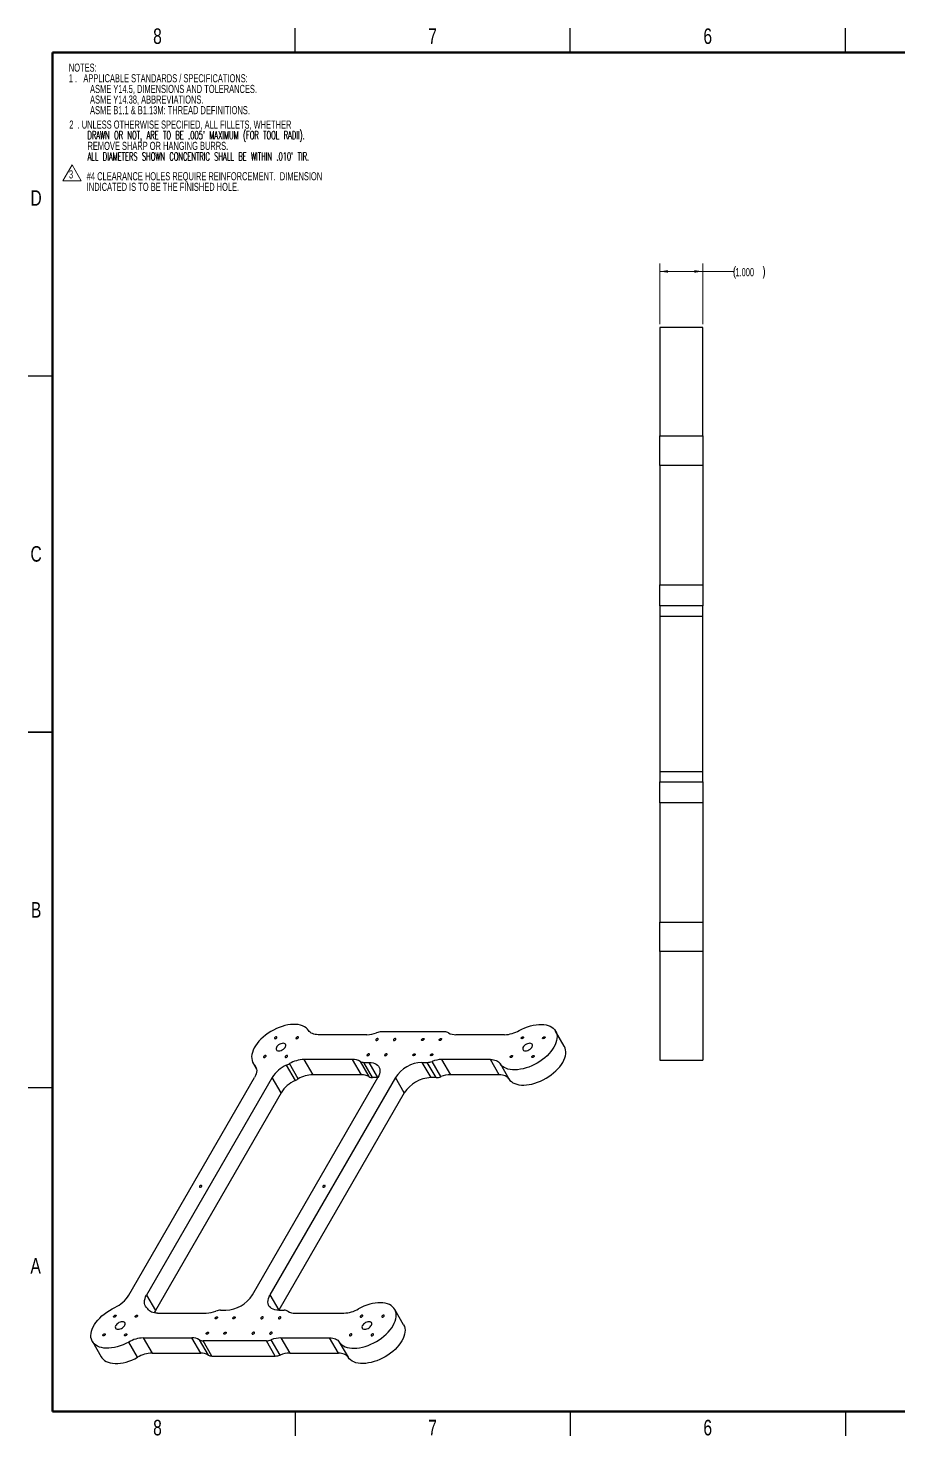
# Model space of a CAD drawing. Header units: inches. Extents: x 0.1 to 33.9, y 0.1 to 21.9.
# Drawn here: x 0.12 to 13.57, y 0.12 to 21.88 of the extents above; entities that cross this region are included whole.
import ezdxf

# ---------------------------------------------------------------- set-up
doc = ezdxf.new("R2010")
doc.units = ezdxf.units.IN
doc.header["$MEASUREMENT"] = 0
doc.layers.add('FORMAT', color=7, linetype='Continuous')
doc.styles.add('SLDTEXTSTYLE0', font='TXT', dxfattribs={"width": 0.605})
doc.styles.add('SLDTEXTSTYLE1', font='TXT', dxfattribs={"width": 0.605, "bigfont": 'bigfont'})
doc.styles.add('SLDTEXTSTYLE3', font='TXT', dxfattribs={"width": 0.75})
doc.dimstyles.new('SLDDIMSTYLE7', dxfattribs={"dimtxt": 0.125, "dimasz": 0.13, "dimexe": 0, "dimexo": 0.0625, "dimgap": 0.03125, "dimtad": 0, "dimtih": 1, "dimtoh": 1, "dimdec": 3, "dimlfac": 1.5, "dimrnd": 1e-09, "dimzin": 4, "dimdsep": 46, "dimtxsty": 'SLDTEXTSTYLE0', "dimsah": 1, "dimcen": 0.09, "dimadec": 0, "dimazin": 1, "dimtfac": 1, "dimtdec": 3, "dimtofl": 0, "dimtmove": 0, "dimatfit": 3, "dimfxl": 1, "dimfrac": 2, "dimtolj": 1, "dimtzin": 12, "dimarcsym": 0})

# ---------------------------------------------------------------- blocks, each defined once
blk = doc.blocks.new('SW_NOTE_0')
at = {"layer": 'FORMAT', "color": 0, "char_height": 0.125, "attachment_point": 1}
for s, insert, style in [('2  . UNLESS OTHERWISE SPECIFIED, ALL FILLETS, WHETHER', (0, 0.161), 'SLDTEXTSTYLE0'), ('DRAWN OR NOT, ARE TO BE .005\\M+18168 MAXIMUM (FOR TOOL RADII).', (0.281, -0.003), 'SLDTEXTSTYLE1'), ('REMOVE SHARP OR HANGING BURRS.', (0.281, -0.168), 'SLDTEXTSTYLE0'), ('ALL DIAMETERS SHOWN CONCENTRIC SHALL BE WITHIN .010\\M+18168 TIR.', (0.281, -0.332), 'SLDTEXTSTYLE1')]:
    blk.add_mtext(s, dxfattribs=dict(at, insert=insert, style=style))
blk = doc.blocks.new('Note 2.1')
at = {"layer": 'FORMAT', "color": 7}
blk.add_blockref('SW_NOTE_0', (0.001, 0.656), dxfattribs=at)
blk = doc.blocks.new('SW_NOTE_4')
at = {"layer": 'FORMAT', "color": 0, "char_height": 0.125, "attachment_point": 1, "style": 'SLDTEXTSTYLE0'}
for s, insert in [('NOTES:', (0, 0.161)), ('1 .   APPLICABLE STANDARDS / SPECIFICATIONS:', (0, -0.003)), ('ASME Y14.5, DIMENSIONS AND TOLERANCES.', (0.328, -0.168)), ('ASME Y14.38, ABBREVIATIONS.', (0.328, -0.332)), ('ASME B1.1 & B1.13M: THREAD DEFINITIONS.', (0.328, -0.496))]:
    blk.add_mtext(s, dxfattribs=dict(at, insert=insert))
blk = doc.blocks.new('Note 1.1')
at = {"layer": 'FORMAT', "color": 7}
blk.add_blockref('SW_NOTE_4', (0.382, -0.482), dxfattribs=at)
blk = doc.blocks.new('SW_NOTE_5')
at = {"color": 0, "linetype": 'Continuous', "lineweight": 0}
for p, q in [((-0.095, 0), (0.048, 0.247)), ((0.048, 0.247), (0.19, 0)), ((0.19, 0), (-0.095, 0))]:
    blk.add_line(p, q, dxfattribs=at)
at = {"color": 0, "linetype": 'Continuous', "lineweight": 0, "insert": (0, 0.161), "char_height": 0.125, "attachment_point": 1, "style": 'SLDTEXTSTYLE0'}
blk.add_mtext('3', dxfattribs=at)
blk = doc.blocks.new('SW_NOTE_6')
at = {"color": 0, "linetype": 'Continuous', "lineweight": 0, "char_height": 0.125, "attachment_point": 1, "style": 'SLDTEXTSTYLE0'}
for s, insert in [('#4 CLEARANCE HOLES REQUIRE REINFORCEMENT.  DIMENSION', (0, 0.161)), ('INDICATED IS TO BE THE FINISHED HOLE.', (0, -0.003))]:
    blk.add_mtext(s, dxfattribs=dict(at, insert=insert))
blk = doc.blocks.new('_D_38')
at = {"color": 3, "linetype": 'Continuous', "lineweight": 18}
for p, q in [((9.881, 17.301), (9.881, 18.242)), ((9.881, 18.117), (10.547, 18.117)), ((10.547, 17.301), (10.547, 18.242)), ((10.547, 18.117), (11.027, 18.117))]:
    blk.add_line(p, q, dxfattribs=at)
for centre, start, end in [((11.242, 18.103), 153.4349, 206.5651), ((11.288, 18.103), 333.4349, 26.5651)]:
    blk.add_arc(centre, 0.214, start, end, dxfattribs=at)
for points in [[(9.881, 18.117), (10.011, 18.097), (10.011, 18.137)], [(10.547, 18.117), (10.417, 18.137), (10.417, 18.097)]]:
    blk.add_solid(points, dxfattribs=at)
at = {"color": 3, "linetype": 'Continuous', "lineweight": 18, "insert": (11.05, 18.168), "char_height": 0.125, "attachment_point": 1, "style": 'SLDTEXTSTYLE0'}
blk.add_mtext('1.000', dxfattribs=at)

msp = doc.modelspace()

# ---------------------------------------------------------------- linework, layer by layer
at = {"color": 7, "linetype": 'Continuous', "lineweight": 25}
for p, q in [((4.25, 21.5), (4.25, 21.875)), ((8.5, 21.5), (8.5, 21.875)), ((12.75, 21.5), (12.75, 21.875)), ((10.54747, 17.25126), (9.88081, 17.25126)), ((9.88081, 17.25126), (9.88081, 15.57478)), ((10.54747, 15.57478), (10.54747, 17.25126)), ((0.5, 16.5), (0.125, 16.5)), ((9.88081, 15.57478), (10.54747, 15.57478)), ((9.88081, 15.1172), (9.88081, 15.57478)), ((10.54747, 15.57478), (10.54747, 15.1172)), ((10.54747, 15.1172), (9.88081, 15.1172)), ((9.88081, 15.1172), (9.88081, 13.27508)), ((10.54747, 15.1172), (10.54747, 13.27508)), ((9.88081, 13.27508), (10.54747, 13.27508)), ((9.88081, 12.95233), (9.88081, 13.27508)), ((10.54747, 13.27508), (10.54747, 12.95233)), ((10.54747, 12.95233), (9.88081, 12.95233)), ((9.88081, 12.95233), (9.88081, 12.79096)), ((10.54747, 12.79096), (10.54747, 12.95233)), ((9.88081, 12.79096), (10.54747, 12.79096)), ((9.88081, 12.79096), (9.88081, 10.39096)), ((10.54747, 10.39096), (10.54747, 12.79096)), ((0.12496, 11), (0.50004, 11)), ((0.5, 11), (0.125, 11)), ((9.88081, 10.39096), (10.54747, 10.39096)), ((9.88081, 10.39096), (9.88081, 10.22958)), ((9.88081, 10.22958), (10.54747, 10.22958)), ((9.88081, 9.90683), (9.88081, 10.22958)), ((10.54747, 10.22958), (10.54747, 10.39096)), ((10.54747, 10.22958), (10.54747, 9.90683)), ((10.54747, 9.90683), (9.88081, 9.90683)), ((9.88081, 9.90683), (9.88081, 8.06471)), ((10.54747, 9.90683), (10.54747, 8.06471)), ((9.88081, 8.06471), (10.54747, 8.06471)), ((9.88081, 7.60713), (9.88081, 8.06471)), ((10.54747, 8.06471), (10.54747, 7.60713)), ((10.54747, 7.60713), (9.88081, 7.60713)), ((9.88081, 7.60713), (9.88081, 5.93066)), ((10.54747, 7.60713), (10.54747, 5.93066)), ((5.35862, 6.32323), (4.60654, 6.32323)), ((6.56164, 6.36742), (5.58179, 6.36742)), ((7.48586, 6.32323), (6.73378, 6.32323)), ((8.40736, 6.14471), (8.27129, 6.38041)), ((3.6002, 5.88338), (3.65436, 5.78957)), ((4.29739, 5.64036), (4.16132, 5.87607)), ((5.13751, 5.94021), (4.38499, 5.94021)), ((4.38499, 5.94021), (4.52106, 5.70451)), ((5.27358, 5.70451), (5.13751, 5.94021)), ((5.25227, 5.91075), (5.38834, 5.67505)), ((5.30965, 5.89602), (5.3913, 5.89602)), ((5.44572, 5.66031), (5.30965, 5.89602)), ((5.52737, 5.66031), (5.3913, 5.89602)), ((6.20785, 5.89602), (6.2895, 5.89602)), ((6.20785, 5.89602), (6.34391, 5.66031)), ((6.42557, 5.66031), (6.2895, 5.89602)), ((6.49996, 5.67505), (6.36389, 5.91075)), ((7.26518, 5.94021), (6.51267, 5.94021)), ((6.51267, 5.94021), (6.64873, 5.70451)), ((7.40125, 5.70451), (7.26518, 5.94021)), ((7.4148, 5.87607), (7.55086, 5.64036)), ((9.88081, 5.93066), (10.54747, 5.93066)), ((1.68151, 2.29865), (3.62383, 5.66322)), ((3.89586, 5.66295), (1.95384, 2.29892)), ((3.58845, 2.30156), (5.52742, 5.66031)), ((5.7996, 5.66031), (3.86063, 2.30156)), ((4.03193, 5.42725), (3.89586, 5.66295)), ((4.1129, 5.85119), (4.24897, 5.61549)), ((5.27358, 5.70451), (4.52106, 5.70451)), ((5.52737, 5.66031), (5.44572, 5.66031)), ((5.93567, 5.42461), (5.7996, 5.66031)), ((6.42557, 5.66031), (6.34391, 5.66031)), ((7.40125, 5.70451), (6.64873, 5.70451)), ((0.5, 5.5), (0.125, 5.5)), ((4.03193, 5.42725), (2.08991, 2.06322)), ((5.93567, 5.42461), (3.9967, 2.06585)), ((1.95384, 2.29892), (2.08991, 2.06322)), ((3.86063, 2.30156), (3.9967, 2.06585)), ((2.12286, 2.02166), (2.87538, 2.02166)), ((3.09855, 2.06585), (3.1802, 2.06585)), ((3.99674, 2.06585), (4.07839, 2.06585)), ((4.25053, 2.02166), (5.00305, 2.02166)), ((5.92391, 1.84279), (5.78784, 2.07849)), ((1.11676, 1.58146), (1.25282, 1.34576)), ((1.81433, 1.33866), (1.67826, 1.57436)), ((1.90218, 1.63864), (2.65427, 1.63864)), ((1.90218, 1.63864), (2.03825, 1.40294)), ((2.79034, 1.40294), (2.65427, 1.63864)), ((2.76903, 1.60918), (2.9051, 1.37348)), ((3.80626, 1.59445), (2.82641, 1.59445)), ((2.96248, 1.35875), (2.82641, 1.59445)), ((3.94233, 1.35875), (3.80626, 1.59445)), ((4.01671, 1.37348), (3.88065, 1.60918)), ((4.02942, 1.63864), (4.78151, 1.63864)), ((4.02942, 1.63864), (4.16549, 1.40294)), ((4.91758, 1.40294), (4.78151, 1.63864)), ((4.93121, 1.57436), (5.06728, 1.33866)), ((2.03825, 1.40294), (2.79034, 1.40294)), ((2.96248, 1.35875), (3.94233, 1.35875)), ((4.16549, 1.40294), (4.91758, 1.40294)), ((4.25, 0.5), (4.25, 0.125)), ((8.5, 0.5), (8.5, 0.125)), ((12.75, 0.5), (12.75, 0.125))]:
    msp.add_line(p, q, dxfattribs=at)
at = {"color": 1, "linetype": 'Continuous', "lineweight": 25}
msp.add_line((3.65088, 5.80518), (3.62423, 5.85135), dxfattribs=at)
at = {"color": 7, "linetype": 'Continuous', "lineweight": 25, "flags": 128}
for points in [[(4.45683, 6.38751), (4.43943, 6.41001), (4.41806, 6.4298), (4.39293, 6.4467), (4.36429, 6.46055), (4.33242, 6.47122), (4.29761, 6.47859), (4.26022, 6.48259), (4.2206, 6.4832), (4.17914, 6.4804), (4.13623, 6.47421), (4.09231, 6.46471), (4.04778, 6.45198), (4.00309, 6.43614), (3.95867, 6.41735), (3.91495, 6.3958), (3.87235, 6.37168), (3.83128, 6.34523), (3.79215, 6.31672), (3.75534, 6.28641), (3.72119, 6.25461), (3.69005, 6.22161), (3.66221, 6.18775), (3.63795, 6.15334), (3.61749, 6.11873), (3.60105, 6.08424), (3.58877, 6.05021), (3.58078, 6.01698), (3.57715, 5.98486), (3.57792, 5.95417), (3.58309, 5.9252), (3.5926, 5.89824), (3.60635, 5.87354), (3.62423, 5.85135)], [(4.60654, 6.32323), (4.58145, 6.32428), (4.55779, 6.32743), (4.53579, 6.33265), (4.51564, 6.33989), (4.49752, 6.34908), (4.48158, 6.36016), (4.46798, 6.373), (4.45683, 6.38751)], [(7.70979, 6.38751), (7.75246, 6.40967), (7.79596, 6.42921), (7.83988, 6.44596), (7.8838, 6.45976), (7.92733, 6.47048), (7.97004, 6.47802), (8.01154, 6.48231), (8.05144, 6.48331), (8.08935, 6.48101), (8.12493, 6.47543), (8.15785, 6.46662), (8.18778, 6.45467), (8.21446, 6.43969), (8.23763, 6.42182), (8.25707, 6.40122), (8.2726, 6.3781), (8.28407, 6.35266), (8.29139, 6.32515), (8.29447, 6.29582), (8.29328, 6.26496), (8.28785, 6.23284), (8.27822, 6.19978), (8.26449, 6.16607), (8.24677, 6.13205), (8.22524, 6.09803), (8.2001, 6.06432), (8.17158, 6.03125), (8.13996, 5.99912), (8.10553, 5.96825), (8.06861, 5.9389), (8.02955, 5.91138), (7.98872, 5.88592), (7.9465, 5.86277), (7.90329, 5.84215), (7.85949, 5.82425), (7.81551, 5.80924), (7.77177, 5.79726), (7.72869, 5.78843), (7.68665, 5.78282), (7.64606, 5.78049), (7.6073, 5.78146), (7.57073, 5.78572), (7.5367, 5.79323), (7.50553, 5.80392), (7.47751, 5.8177), (7.45289, 5.83442), (7.43192, 5.85394), (7.4148, 5.87607)], [(3.9386, 6.26109), (3.94596, 6.26224), (3.95352, 6.26552), (3.96015, 6.27043), (3.96483, 6.27623), (3.96684, 6.28203), (3.96589, 6.28694), (3.96211, 6.29022), (3.95608, 6.29137), (3.94872, 6.29022), (3.94116, 6.28694), (3.93453, 6.28203), (3.92985, 6.27623), (3.92784, 6.27043), (3.92879, 6.26552), (3.93257, 6.26224), (3.9386, 6.26109)], [(4.0645, 6.19047), (4.04723, 6.18875), (4.02898, 6.18372), (4.01082, 6.17565), (3.99381, 6.16501), (3.97892, 6.15244), (3.96704, 6.13864), (3.95883, 6.12444), (3.9548, 6.11065), (3.95516, 6.09807), (3.9599, 6.08743), (3.96874, 6.07937), (3.98117, 6.07433), (3.99647, 6.07262), (4.01374, 6.07433), (4.03199, 6.07937), (4.05014, 6.08743), (4.06716, 6.09807), (4.08204, 6.11065), (4.09393, 6.12444), (4.10213, 6.13864), (4.10617, 6.15244), (4.10581, 6.16501), (4.10107, 6.17565), (4.09223, 6.18372), (4.0798, 6.18875), (4.0645, 6.19047)], [(4.27194, 6.26109), (4.2793, 6.26224), (4.28687, 6.26552), (4.29349, 6.27043), (4.29817, 6.27623), (4.30018, 6.28203), (4.29923, 6.28694), (4.29545, 6.29022), (4.28942, 6.29137), (4.28207, 6.29022), (4.2745, 6.28694), (4.26787, 6.28203), (4.26319, 6.27623), (4.26118, 6.27043), (4.26213, 6.26552), (4.26591, 6.26224), (4.27194, 6.26109)], [(5.50501, 6.23443), (5.51237, 6.23558), (5.51994, 6.23886), (5.52656, 6.24377), (5.53124, 6.24957), (5.53325, 6.25537), (5.5323, 6.26028), (5.52852, 6.26356), (5.5225, 6.26471), (5.51514, 6.26356), (5.50757, 6.26028), (5.50094, 6.25537), (5.49627, 6.24957), (5.49425, 6.24377), (5.49521, 6.23886), (5.49898, 6.23558), (5.50501, 6.23443)], [(5.77719, 6.23443), (5.78455, 6.23558), (5.79212, 6.23886), (5.79874, 6.24377), (5.80342, 6.24957), (5.80543, 6.25537), (5.80448, 6.26028), (5.8007, 6.26356), (5.79468, 6.26471), (5.78732, 6.26356), (5.77975, 6.26028), (5.77312, 6.25537), (5.76845, 6.24957), (5.76643, 6.24377), (5.76739, 6.23886), (5.77116, 6.23558), (5.77719, 6.23443)], [(6.21268, 6.23443), (6.20665, 6.23558), (6.20287, 6.23886), (6.20192, 6.24377), (6.20393, 6.24957), (6.20861, 6.25537), (6.21524, 6.26028), (6.22281, 6.26356), (6.23016, 6.26471), (6.23619, 6.26356), (6.23997, 6.26028), (6.24092, 6.25537), (6.23891, 6.24957), (6.23423, 6.24377), (6.22761, 6.23886), (6.22004, 6.23558), (6.21268, 6.23443)], [(6.48486, 6.23443), (6.47883, 6.23558), (6.47505, 6.23886), (6.4741, 6.24377), (6.47611, 6.24957), (6.48079, 6.25537), (6.48742, 6.26028), (6.49499, 6.26356), (6.50234, 6.26471), (6.50837, 6.26356), (6.51215, 6.26028), (6.5131, 6.25537), (6.51109, 6.24957), (6.50641, 6.24377), (6.49979, 6.23886), (6.49222, 6.23558), (6.48486, 6.23443)], [(7.55086, 5.64036), (7.56799, 5.61824), (7.58896, 5.59872), (7.61357, 5.58199), (7.6416, 5.56822), (7.67277, 5.55753), (7.7068, 5.55001), (7.74337, 5.54575), (7.78213, 5.54478), (7.82272, 5.54712), (7.86475, 5.55273), (7.90784, 5.56156), (7.95158, 5.57354), (7.99556, 5.58855), (8.03936, 5.60645), (8.08257, 5.62707), (8.12479, 5.65021), (8.16562, 5.67567), (8.20468, 5.7032), (8.2416, 5.73254), (8.27603, 5.76342), (8.30765, 5.79555), (8.33617, 5.82862), (8.36131, 5.86233), (8.38284, 5.89635), (8.40055, 5.93037), (8.41429, 5.96407), (8.42392, 5.99714), (8.42935, 6.02925), (8.43053, 6.06012), (8.42745, 6.08945), (8.42014, 6.11696), (8.40867, 6.1424), (8.40736, 6.14471)], [(7.74871, 6.26109), (7.74268, 6.26224), (7.73891, 6.26552), (7.73795, 6.27043), (7.73997, 6.27623), (7.74464, 6.28203), (7.75127, 6.28694), (7.75884, 6.29022), (7.7662, 6.29137), (7.77222, 6.29022), (7.776, 6.28694), (7.77696, 6.28203), (7.77494, 6.27623), (7.77026, 6.27043), (7.76364, 6.26552), (7.75607, 6.26224), (7.74871, 6.26109)], [(7.87461, 6.19047), (7.85734, 6.18875), (7.8391, 6.18372), (7.82094, 6.17565), (7.80392, 6.16501), (7.78904, 6.15244), (7.77715, 6.13864), (7.76895, 6.12444), (7.76491, 6.11065), (7.76527, 6.09807), (7.77001, 6.08743), (7.77885, 6.07937), (7.79128, 6.07433), (7.80658, 6.07262), (7.82385, 6.07433), (7.8421, 6.07937), (7.86026, 6.08743), (7.87727, 6.09807), (7.89216, 6.11065), (7.90405, 6.12444), (7.91225, 6.13864), (7.91628, 6.15244), (7.91592, 6.16501), (7.91118, 6.17565), (7.90234, 6.18372), (7.88991, 6.18875), (7.87461, 6.19047)], [(8.08205, 6.26109), (8.07603, 6.26224), (8.07225, 6.26552), (8.07129, 6.27043), (8.07331, 6.27623), (8.07798, 6.28203), (8.08461, 6.28694), (8.09218, 6.29022), (8.09954, 6.29137), (8.10556, 6.29022), (8.10934, 6.28694), (8.1103, 6.28203), (8.10828, 6.27623), (8.10361, 6.27043), (8.09698, 6.26552), (8.08941, 6.26224), (8.08205, 6.26109)], [(3.77195, 5.97242), (3.77931, 5.97357), (3.78688, 5.97685), (3.79351, 5.98177), (3.79818, 5.98756), (3.8002, 5.99336), (3.79924, 5.99827), (3.79547, 6.00155), (3.78944, 6.00271), (3.78208, 6.00155), (3.77451, 5.99827), (3.76789, 5.99336), (3.76321, 5.98756), (3.76119, 5.98177), (3.76215, 5.97685), (3.76593, 5.97357), (3.77195, 5.97242)], [(4.1053, 5.97242), (4.11265, 5.97357), (4.12022, 5.97685), (4.12685, 5.98177), (4.13153, 5.98756), (4.13354, 5.99336), (4.13259, 5.99827), (4.12881, 6.00155), (4.12278, 6.00271), (4.11542, 6.00155), (4.10785, 5.99827), (4.10123, 5.99336), (4.09655, 5.98756), (4.09454, 5.98177), (4.09549, 5.97685), (4.09927, 5.97357), (4.1053, 5.97242)], [(5.36894, 5.99872), (5.3763, 5.99988), (5.38387, 6.00316), (5.3905, 6.00807), (5.39517, 6.01387), (5.39719, 6.01966), (5.39623, 6.02458), (5.39245, 6.02786), (5.38643, 6.02901), (5.37907, 6.02786), (5.3715, 6.02458), (5.36487, 6.01966), (5.3602, 6.01387), (5.35818, 6.00807), (5.35914, 6.00316), (5.36292, 5.99988), (5.36894, 5.99872)], [(5.3913, 5.89602), (5.42312, 5.8943), (5.45249, 5.88917), (5.47898, 5.8807), (5.50221, 5.86902), (5.52183, 5.85429), (5.53757, 5.83674), (5.5492, 5.81661), (5.55653, 5.79421), (5.55947, 5.76985), (5.55798, 5.7439), (5.55207, 5.71672), (5.54183, 5.68873), (5.52742, 5.66031)], [(5.64112, 5.99872), (5.64848, 5.99988), (5.65605, 6.00316), (5.66268, 6.00807), (5.66735, 6.01387), (5.66937, 6.01966), (5.66841, 6.02458), (5.66463, 6.02786), (5.65861, 6.02901), (5.65125, 6.02786), (5.64368, 6.02458), (5.63705, 6.01966), (5.63238, 6.01387), (5.63036, 6.00807), (5.63132, 6.00316), (5.6351, 5.99988), (5.64112, 5.99872)], [(6.07661, 5.99872), (6.07058, 5.99988), (6.06681, 6.00316), (6.06585, 6.00807), (6.06787, 6.01387), (6.07254, 6.01966), (6.07917, 6.02458), (6.08674, 6.02786), (6.0941, 6.02901), (6.10012, 6.02786), (6.1039, 6.02458), (6.10486, 6.01966), (6.10284, 6.01387), (6.09816, 6.00807), (6.09154, 6.00316), (6.08397, 5.99988), (6.07661, 5.99872)], [(6.34879, 5.99872), (6.34276, 5.99988), (6.33899, 6.00316), (6.33803, 6.00807), (6.34005, 6.01387), (6.34472, 6.01966), (6.35135, 6.02458), (6.35892, 6.02786), (6.36628, 6.02901), (6.3723, 6.02786), (6.37608, 6.02458), (6.37704, 6.01966), (6.37502, 6.01387), (6.37034, 6.00807), (6.36372, 6.00316), (6.35615, 5.99988), (6.34879, 5.99872)], [(7.26518, 5.94021), (7.29025, 5.93916), (7.31387, 5.93602), (7.33585, 5.93081), (7.35599, 5.92359), (7.3741, 5.91441), (7.39003, 5.90337), (7.40364, 5.89055), (7.4148, 5.87607)], [(7.58207, 5.97242), (7.57604, 5.97357), (7.57226, 5.97685), (7.57131, 5.98177), (7.57332, 5.98756), (7.578, 5.99336), (7.58463, 5.99827), (7.59219, 6.00155), (7.59955, 6.00271), (7.60558, 6.00155), (7.60936, 5.99827), (7.61031, 5.99336), (7.6083, 5.98756), (7.60362, 5.98177), (7.59699, 5.97685), (7.58943, 5.97357), (7.58207, 5.97242)], [(7.91541, 5.97242), (7.90938, 5.97357), (7.9056, 5.97685), (7.90465, 5.98177), (7.90666, 5.98756), (7.91134, 5.99336), (7.91797, 5.99827), (7.92554, 6.00155), (7.93289, 6.00271), (7.93892, 6.00155), (7.9427, 5.99827), (7.94365, 5.99336), (7.94164, 5.98756), (7.93696, 5.98177), (7.93034, 5.97685), (7.92277, 5.97357), (7.91541, 5.97242)], [(3.62423, 5.85135), (3.638, 5.83373), (3.64796, 5.81383), (3.65397, 5.79193), (3.65595, 5.76831), (3.65387, 5.74329), (3.64776, 5.7172), (3.6377, 5.69039), (3.62383, 5.66322)], [(7.55086, 5.64036), (7.53971, 5.65484), (7.5261, 5.66766), (7.51017, 5.67871), (7.49206, 5.68789), (7.47192, 5.69511), (7.44994, 5.70032), (7.42632, 5.70346), (7.40125, 5.70451)], [(2.7975, 3.99608), (2.79015, 3.99493), (2.78258, 3.99164), (2.77595, 3.98673), (2.77127, 3.98094), (2.76926, 3.97514), (2.77021, 3.97023), (2.77399, 3.96694), (2.78002, 3.96579), (2.78738, 3.96694), (2.79494, 3.97023), (2.80157, 3.97514), (2.80625, 3.98094), (2.80826, 3.98673), (2.80731, 3.99164), (2.80353, 3.99493), (2.7975, 3.99608)], [(4.70276, 3.99608), (4.69541, 3.99493), (4.68784, 3.99164), (4.68121, 3.98673), (4.67653, 3.98094), (4.67452, 3.97514), (4.67548, 3.97023), (4.67925, 3.96694), (4.68528, 3.96579), (4.69264, 3.96694), (4.70021, 3.97023), (4.70683, 3.97514), (4.71151, 3.98094), (4.71352, 3.98673), (4.71257, 3.99164), (4.70879, 3.99493), (4.70276, 3.99608)], [(1.95355, 2.11068), (1.93974, 2.1283), (1.92975, 2.1482), (1.92372, 2.17012), (1.92173, 2.19375), (1.9238, 2.21879), (1.9299, 2.2449), (1.93996, 2.27173), (1.95384, 2.29892)], [(3.99674, 2.06585), (3.96492, 2.06757), (3.93556, 2.0727), (3.90907, 2.08117), (3.88584, 2.09285), (3.86621, 2.10758), (3.85047, 2.12513), (3.83885, 2.14526), (3.83151, 2.16766), (3.82857, 2.19202), (3.83006, 2.21798), (3.83597, 2.24515), (3.84621, 2.27315), (3.86063, 2.30156)], [(4.93121, 1.57436), (4.94831, 1.55221), (4.96924, 1.53266), (4.99382, 1.51591), (5.02182, 1.50211), (5.05296, 1.49139), (5.08697, 1.48385), (5.12351, 1.47956), (5.16225, 1.47856), (5.20283, 1.48086), (5.24485, 1.48644), (5.28793, 1.49525), (5.33167, 1.5072), (5.37564, 1.52218), (5.41944, 1.54005), (5.46266, 1.56065), (5.5049, 1.58377), (5.54574, 1.60921), (5.58482, 1.63672), (5.62176, 1.66605), (5.65621, 1.69692), (5.68786, 1.72903), (5.71641, 1.7621), (5.74158, 1.7958), (5.76314, 1.82982), (5.7809, 1.86384), (5.79467, 1.89755), (5.80434, 1.93062), (5.80981, 1.96275), (5.81103, 1.99363), (5.80799, 2.02297), (5.80071, 2.0505), (5.78928, 2.07595), (5.77378, 2.0991), (5.75438, 2.11972), (5.73124, 2.13762), (5.7046, 2.15263), (5.67469, 2.16461), (5.6418, 2.17344), (5.60624, 2.17905), (5.56834, 2.18139), (5.52846, 2.18042), (5.48698, 2.17616), (5.44428, 2.16864), (5.40076, 2.15795), (5.35683, 2.14418), (5.31291, 2.12745), (5.2694, 2.10793), (5.22672, 2.0858)], [(1.67826, 1.57436), (1.63489, 1.55187), (1.59066, 1.53207), (1.54602, 1.51517), (1.50139, 1.50132), (1.4572, 1.49066), (1.41388, 1.48328), (1.37186, 1.47928), (1.33155, 1.47867), (1.29332, 1.48147), (1.25756, 1.48766), (1.2246, 1.49716), (1.19478, 1.50989), (1.16837, 1.52573), (1.14565, 1.54452), (1.12681, 1.56608), (1.11206, 1.59019), (1.10152, 1.61664), (1.09531, 1.64515), (1.09349, 1.67546), (1.09607, 1.70726), (1.10302, 1.74026), (1.11428, 1.77412), (1.12974, 1.80853), (1.14925, 1.84315), (1.17263, 1.87763), (1.19963, 1.91166), (1.23001, 1.94489), (1.26347, 1.97701), (1.29968, 2.0077), (1.33829, 2.03667), (1.37893, 2.06363), (1.4212, 2.08833), (1.46469, 2.11052)], [(1.47264, 1.98945), (1.47866, 1.9883), (1.48244, 1.98502), (1.4834, 1.9801), (1.48138, 1.97431), (1.4767, 1.96851), (1.47008, 1.9636), (1.46251, 1.96032), (1.45515, 1.95916), (1.44912, 1.96032), (1.44535, 1.9636), (1.44439, 1.96851), (1.44641, 1.97431), (1.45108, 1.9801), (1.45771, 1.98502), (1.46528, 1.9883), (1.47264, 1.98945)], [(1.80598, 1.98945), (1.812, 1.9883), (1.81578, 1.98502), (1.81674, 1.9801), (1.81472, 1.97431), (1.81005, 1.96851), (1.80342, 1.9636), (1.79585, 1.96032), (1.78849, 1.95916), (1.78247, 1.96032), (1.77869, 1.9636), (1.77773, 1.96851), (1.77975, 1.97431), (1.78442, 1.9801), (1.79105, 1.98502), (1.79862, 1.9883), (1.80598, 1.98945)], [(2.12286, 2.02166), (2.0978, 2.02271), (2.07417, 2.02585), (2.05219, 2.03106), (2.03206, 2.03828), (2.01394, 2.04746), (1.99801, 2.05851), (1.98441, 2.07133), (1.97325, 2.0858)], [(2.08991, 2.06322), (2.07603, 2.03602), (2.07195, 2.02627)], [(3.03925, 1.96315), (3.04528, 1.96199), (3.04906, 1.95871), (3.05001, 1.9538), (3.048, 1.948), (3.04332, 1.94221), (3.0367, 1.9373), (3.02913, 1.93401), (3.02177, 1.93286), (3.01574, 1.93401), (3.01196, 1.9373), (3.01101, 1.94221), (3.01302, 1.948), (3.0177, 1.9538), (3.02433, 1.95871), (3.0319, 1.96199), (3.03925, 1.96315)], [(3.31143, 1.96315), (3.31746, 1.96199), (3.32124, 1.95871), (3.32219, 1.9538), (3.32018, 1.948), (3.3155, 1.94221), (3.30888, 1.9373), (3.30131, 1.93401), (3.29395, 1.93286), (3.28792, 1.93401), (3.28414, 1.9373), (3.28319, 1.94221), (3.2852, 1.948), (3.28988, 1.9538), (3.29651, 1.95871), (3.30408, 1.96199), (3.31143, 1.96315)], [(3.74692, 1.96315), (3.73956, 1.96199), (3.732, 1.95871), (3.72537, 1.9538), (3.72069, 1.948), (3.71868, 1.94221), (3.71963, 1.9373), (3.72341, 1.93401), (3.72944, 1.93286), (3.7368, 1.93401), (3.74436, 1.9373), (3.75099, 1.94221), (3.75567, 1.948), (3.75768, 1.9538), (3.75673, 1.95871), (3.75295, 1.96199), (3.74692, 1.96315)], [(4.0191, 1.96315), (4.01174, 1.96199), (4.00418, 1.95871), (3.99755, 1.9538), (3.99287, 1.948), (3.99086, 1.94221), (3.99181, 1.9373), (3.99559, 1.93401), (4.00162, 1.93286), (4.00898, 1.93401), (4.01654, 1.9373), (4.02317, 1.94221), (4.02785, 1.948), (4.02986, 1.9538), (4.02891, 1.95871), (4.02513, 1.96199), (4.0191, 1.96315)], [(5.28275, 1.98945), (5.27539, 1.9883), (5.26782, 1.98502), (5.2612, 1.9801), (5.25652, 1.97431), (5.25451, 1.96851), (5.25546, 1.9636), (5.25924, 1.96032), (5.26526, 1.95916), (5.27262, 1.96032), (5.28019, 1.9636), (5.28682, 1.96851), (5.29149, 1.97431), (5.29351, 1.9801), (5.29255, 1.98502), (5.28878, 1.9883), (5.28275, 1.98945)], [(5.61609, 1.98945), (5.60873, 1.9883), (5.60116, 1.98502), (5.59454, 1.9801), (5.58986, 1.97431), (5.58785, 1.96851), (5.5888, 1.9636), (5.59258, 1.96032), (5.59861, 1.95916), (5.60596, 1.96032), (5.61353, 1.9636), (5.62016, 1.96851), (5.62484, 1.97431), (5.62685, 1.9801), (5.6259, 1.98502), (5.62212, 1.9883), (5.61609, 1.98945)], [(1.58126, 1.8889), (1.56399, 1.88719), (1.54574, 1.88215), (1.52758, 1.87408), (1.51057, 1.86345), (1.49568, 1.85087), (1.48379, 1.83708), (1.47559, 1.82287), (1.47156, 1.80908), (1.47192, 1.7965), (1.47666, 1.78587), (1.4855, 1.7778), (1.49793, 1.77276), (1.51323, 1.77105), (1.5305, 1.77276), (1.54874, 1.7778), (1.5669, 1.78587), (1.58392, 1.7965), (1.5988, 1.80908), (1.61069, 1.82287), (1.61889, 1.83708), (1.62293, 1.85087), (1.62257, 1.86345), (1.61783, 1.87408), (1.60899, 1.88215), (1.59656, 1.88719), (1.58126, 1.8889)], [(5.92391, 1.84279), (5.92534, 1.84025), (5.93678, 1.81479), (5.94405, 1.78727), (5.9471, 1.75792), (5.94588, 1.72704), (5.94041, 1.69492), (5.93074, 1.66185), (5.91696, 1.62814), (5.89921, 1.59412), (5.87765, 1.5601), (5.85247, 1.52639), (5.82393, 1.49333), (5.79228, 1.46121), (5.75782, 1.43035), (5.72088, 1.40102), (5.68181, 1.37351), (5.64096, 1.34807), (5.59873, 1.32495), (5.55551, 1.30435), (5.51171, 1.28648), (5.46773, 1.2715), (5.424, 1.25954), (5.38092, 1.25074), (5.33889, 1.24516), (5.29832, 1.24286), (5.25958, 1.24386), (5.22303, 1.24815), (5.18903, 1.25569), (5.15788, 1.26641), (5.12989, 1.28021), (5.10531, 1.29696), (5.08437, 1.3165), (5.06728, 1.33866)], [(5.39137, 1.8889), (5.3741, 1.88719), (5.35585, 1.88215), (5.3377, 1.87408), (5.32068, 1.86345), (5.3058, 1.85087), (5.29391, 1.83708), (5.28571, 1.82287), (5.28167, 1.80908), (5.28203, 1.7965), (5.28677, 1.78587), (5.29561, 1.7778), (5.30804, 1.77276), (5.32334, 1.77105), (5.34061, 1.77276), (5.35886, 1.7778), (5.37702, 1.78587), (5.39403, 1.7965), (5.40892, 1.80908), (5.4208, 1.82287), (5.42901, 1.83708), (5.43304, 1.85087), (5.43268, 1.86345), (5.42794, 1.87408), (5.4191, 1.88215), (5.40667, 1.88719), (5.39137, 1.8889)], [(1.30599, 1.70079), (1.31202, 1.69963), (1.3158, 1.69635), (1.31675, 1.69144), (1.31474, 1.68564), (1.31006, 1.67985), (1.30343, 1.67493), (1.29587, 1.67165), (1.28851, 1.6705), (1.28248, 1.67165), (1.2787, 1.67493), (1.27775, 1.67985), (1.27976, 1.68564), (1.28444, 1.69144), (1.29107, 1.69635), (1.29863, 1.69963), (1.30599, 1.70079)], [(1.63933, 1.70079), (1.64536, 1.69963), (1.64914, 1.69635), (1.65009, 1.69144), (1.64808, 1.68564), (1.6434, 1.67985), (1.63678, 1.67493), (1.62921, 1.67165), (1.62185, 1.6705), (1.61582, 1.67165), (1.61204, 1.67493), (1.61109, 1.67985), (1.6131, 1.68564), (1.61778, 1.69144), (1.62441, 1.69635), (1.63198, 1.69963), (1.63933, 1.70079)], [(2.90319, 1.72745), (2.90921, 1.72629), (2.91299, 1.72301), (2.91395, 1.7181), (2.91193, 1.7123), (2.90725, 1.70651), (2.90063, 1.70159), (2.89306, 1.69831), (2.8857, 1.69716), (2.87967, 1.69831), (2.8759, 1.70159), (2.87494, 1.70651), (2.87696, 1.7123), (2.88163, 1.7181), (2.88826, 1.72301), (2.89583, 1.72629), (2.90319, 1.72745)], [(3.17537, 1.72745), (3.18139, 1.72629), (3.18517, 1.72301), (3.18613, 1.7181), (3.18411, 1.7123), (3.17943, 1.70651), (3.17281, 1.70159), (3.16524, 1.69831), (3.15788, 1.69716), (3.15185, 1.69831), (3.14808, 1.70159), (3.14712, 1.70651), (3.14914, 1.7123), (3.15381, 1.7181), (3.16044, 1.72301), (3.16801, 1.72629), (3.17537, 1.72745)], [(3.61085, 1.72745), (3.6035, 1.72629), (3.59593, 1.72301), (3.5893, 1.7181), (3.58462, 1.7123), (3.58261, 1.70651), (3.58356, 1.70159), (3.58734, 1.69831), (3.59337, 1.69716), (3.60073, 1.69831), (3.6083, 1.70159), (3.61492, 1.70651), (3.6196, 1.7123), (3.62161, 1.7181), (3.62066, 1.72301), (3.61688, 1.72629), (3.61085, 1.72745)], [(3.88303, 1.72745), (3.87568, 1.72629), (3.86811, 1.72301), (3.86148, 1.7181), (3.8568, 1.7123), (3.85479, 1.70651), (3.85574, 1.70159), (3.85952, 1.69831), (3.86555, 1.69716), (3.87291, 1.69831), (3.88048, 1.70159), (3.8871, 1.70651), (3.89178, 1.7123), (3.89379, 1.7181), (3.89284, 1.72301), (3.88906, 1.72629), (3.88303, 1.72745)], [(4.78151, 1.63864), (4.8066, 1.63759), (4.83025, 1.63444), (4.85225, 1.62922), (4.8724, 1.62198), (4.89053, 1.61279), (4.90646, 1.60172), (4.92006, 1.58887), (4.93121, 1.57436)], [(5.11611, 1.70079), (5.10875, 1.69963), (5.10118, 1.69635), (5.09455, 1.69144), (5.08988, 1.68564), (5.08786, 1.67985), (5.08882, 1.67493), (5.09259, 1.67165), (5.09862, 1.6705), (5.10598, 1.67165), (5.11355, 1.67493), (5.12017, 1.67985), (5.12485, 1.68564), (5.12687, 1.69144), (5.12591, 1.69635), (5.12213, 1.69963), (5.11611, 1.70079)], [(5.44945, 1.70079), (5.44209, 1.69963), (5.43452, 1.69635), (5.42789, 1.69144), (5.42322, 1.68564), (5.4212, 1.67985), (5.42216, 1.67493), (5.42594, 1.67165), (5.43196, 1.6705), (5.43932, 1.67165), (5.44689, 1.67493), (5.45352, 1.67985), (5.45819, 1.68564), (5.46021, 1.69144), (5.45925, 1.69635), (5.45547, 1.69963), (5.44945, 1.70079)], [(1.25282, 1.34576), (1.26288, 1.33037), (1.28171, 1.30882), (1.30444, 1.29003), (1.33085, 1.27419), (1.36067, 1.26146), (1.39362, 1.25195), (1.42939, 1.24577), (1.46761, 1.24297), (1.50793, 1.24358), (1.54995, 1.24758), (1.59327, 1.25495), (1.63745, 1.26562), (1.68209, 1.27947), (1.72673, 1.29637), (1.77095, 1.31616), (1.81433, 1.33866)], [(5.06728, 1.33866), (5.05613, 1.35317), (5.04253, 1.36601), (5.02659, 1.37709), (5.00847, 1.38628), (4.98832, 1.39352), (4.96632, 1.39874), (4.94267, 1.40189), (4.91758, 1.40294)]]:
    msp.add_lwpolyline(points, dxfattribs=at)
at = {"color": 7, "linetype": 'Continuous', "lineweight": 25}
for centre, radius, start, end in [((5.35074, 6.75337), 0.43021, 271.049, 291.35404), ((5.58572, 6.15235), 0.21511, 91.049, 111.35404), ((6.56557, 6.26365), 0.10385, 59.028943, 92.173521), ((6.7259, 6.53078), 0.2077, 239.028943, 272.173521), ((7.47034, 6.79943), 0.47646, 271.866773, 300.169263), ((3.74692, 6.62308), 0.85426, 295.367354, 299.018849), ((4.40048, 5.46414), 0.47632, 91.864009, 120.139449), ((5.14539, 5.73266), 0.2077, 59.028943, 92.173521), ((5.30571, 5.99979), 0.10385, 239.028943, 272.173521), ((6.23031, 5.38571), 0.5108, 92.520155, 147.479845), ((6.28556, 6.11109), 0.21511, 271.049, 291.35404), ((6.52054, 5.51007), 0.43021, 91.049, 111.35404), ((4.31787, 5.39561), 0.49956, 114.222802, 147.646055), ((4.53655, 5.22844), 0.47632, 91.864009, 120.139449), ((5.28146, 5.49696), 0.2077, 59.028943, 92.173521), ((5.44178, 5.76409), 0.10385, 239.028943, 272.173521), ((6.36637, 5.15001), 0.5108, 92.52009, 147.47991), ((6.42163, 5.87538), 0.21511, 271.049, 291.35404), ((6.65661, 5.27437), 0.43021, 91.049, 111.35404), ((4.45394, 5.15991), 0.49956, 114.222802, 147.646055), ((3.88299, 6.38738), 0.85426, 295.367354, 299.018849), ((1.25956, 2.56593), 0.49948, 294.247696, 327.648033), ((3.15774, 2.57616), 0.5108, 272.520155, 327.479845), ((1.83104, 1.99344), 0.16957, 33.003492, 43.740202), ((2.8675, 2.4518), 0.43021, 271.049, 291.35404), ((3.10248, 1.85078), 0.21511, 91.049, 111.35404), ((4.08233, 1.96208), 0.10385, 59.028943, 92.173521), ((4.24266, 2.22921), 0.2077, 239.028943, 272.173521), ((4.98756, 2.49773), 0.47632, 271.864009, 300.139449), ((1.91771, 1.16244), 0.47646, 91.866773, 120.169263), ((2.66215, 1.43109), 0.2077, 59.028943, 92.173521), ((2.82247, 1.69823), 0.10385, 239.028943, 272.173521), ((3.80232, 1.80952), 0.21511, 271.049, 291.35404), ((4.0373, 1.2085), 0.43021, 91.049, 111.35404), ((2.05377, 0.92674), 0.47646, 91.866773, 120.169263), ((2.79821, 1.19539), 0.2077, 59.028943, 92.173521), ((2.95854, 1.46252), 0.10385, 239.028943, 272.173521), ((3.93839, 1.57382), 0.21511, 271.049, 291.35404), ((4.17337, 0.9728), 0.43021, 91.049, 111.35404)]:
    msp.add_arc(centre, radius, start, end, dxfattribs=at)
at = {"layer": 'FORMAT', "linetype": 'Continuous', "lineweight": 50}
for p, q in [((0.5, 0.5), (0.5, 21.5)), ((0.5, 21.5), (33.5, 21.5)), ((33.5, 0.5), (0.5, 0.5))]:
    msp.add_line(p, q, dxfattribs=at)

# ---------------------------------------------------------------- block references
at = {"color": 3, "linetype": 'Continuous', "lineweight": 0}
for name, p in [('SW_NOTE_5', (0.75516, 19.51802)), ('SW_NOTE_6', (1.03036, 19.48967))]:
    msp.add_blockref(name, p, dxfattribs=at)
at = {"layer": 'FORMAT'}
for name, p in [('Note 1.1', (0.37108, 21.6495)), ('Note 2.1', (0.75948, 19.63177))]:
    msp.add_blockref(name, p, dxfattribs=at)

# ---------------------------------------------------------------- texts
at = {"color": 3, "linetype": 'Continuous', "lineweight": 0, "char_height": 0.24, "attachment_point": 2, "style": 'SLDTEXTSTYLE3'}
for s, insert in [('8', (2.12258, 21.87259)), ('7', (6.37258, 21.87259)), ('6', (10.62258, 21.87259)), ('D', (0.24725, 19.37259)), ('C', (0.2475, 13.87259)), ('B', (0.24817, 8.37259)), ('A', (0.24042, 2.87259)), ('8', (2.12258, 0.37259)), ('7', (6.37258, 0.37259)), ('6', (10.62258, 0.37259))]:
    msp.add_mtext(s, dxfattribs=dict(at, insert=insert))

# ---------------------------------------------------------------- dimensions: what is measured, and where the dimension line sits
at = {"color": 3, "linetype": 'Continuous', "lineweight": 18}
dim = msp.add_linear_dim(base=(9.88081, 18.1174), p1=(10.54747, 17.25126), p2=(9.88081, 17.25126), text='(<>)', dimstyle='SLDDIMSTYLE7', dxfattribs=at)
dim.commit()
dim.dimension.update_dxf_attribs({"geometry": '_D_38', "text_midpoint": (11.26463, 18.1174), "dimtype": 160})

doc.saveas('drawing.dxf')
